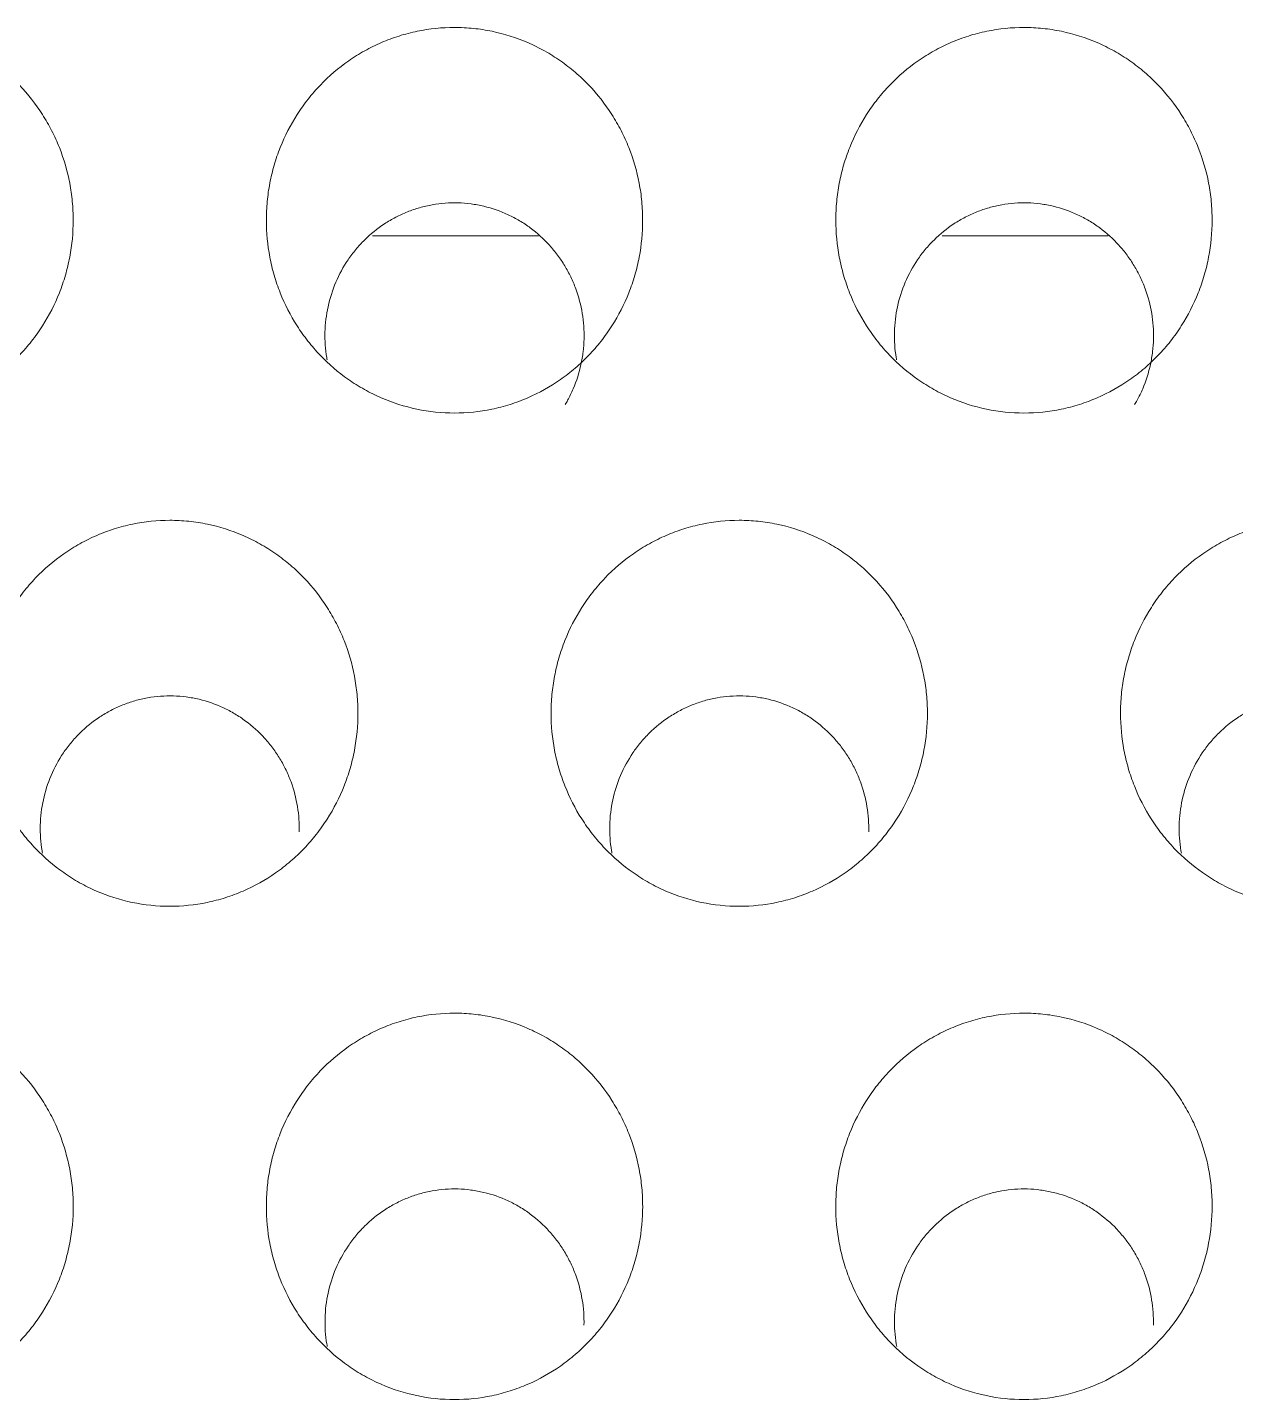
# Model space of a CAD drawing. Header units: inches. Extents: x 3778 to 56227, y -16914 to 35091.
# Drawn here: x 42406.94 to 42413.28, y -12653.51 to -12646.31 of the extents above; entities that cross this region are included whole.
import ezdxf

# ---------------------------------------------------------------- set-up
doc = ezdxf.new("R2010")
doc.units = ezdxf.units.IN
doc.header["$LTSCALE"] = 100
doc.header["$MEASUREMENT"] = 0
doc.layers.add('2-con', color=2, linetype='Continuous')
doc.layers.add('mark-B', color=2, linetype='Continuous', lineweight=20)

# ---------------------------------------------------------------- blocks, each defined once
blk = doc.blocks.new('무풍1WAY 대형')
at = {"layer": 'mark-B'}
for p, q in [((271.4382, -431.5502), (272.309, -431.5502)), ((274.4259, -431.5502), (275.2967, -431.5502))]:
    blk.add_line(p, q, dxfattribs=at)
for points, knots in [([(271.8793, -425.4454), (271.8128, -425.4454), (271.7474, -425.4522), (271.6511, -425.4723), (271.6193, -425.4806), (271.572, -425.4956), (271.5563, -425.5011), (271.5253, -425.5127), (271.51, -425.5189), (271.4346, -425.5516), (271.3776, -425.5835), (271.2967, -425.6401), (271.2705, -425.6605), (271.2206, -425.7033), (271.1732, -425.7483), (271.1306, -425.7976), (271.1003, -425.8362), (271.0905, -425.8493), (271.0716, -425.8761), (271.0624, -425.8898), (271.0181, -425.9591), (270.9886, -426.0171), (270.9527, -426.1077), (270.9422, -426.1386), (270.9285, -426.1857), (270.9243, -426.2016), (270.9167, -426.2335), (270.9133, -426.2495), (270.8981, -426.3295), (270.8921, -426.394), (270.892, -426.4753), (270.8924, -426.4916), (270.894, -426.5242), (270.8951, -426.5406), (270.8997, -426.5896), (270.9043, -426.6218), (270.9225, -426.7175), (270.9405, -426.7797), (270.9766, -426.8709), (270.9902, -426.901), (271.02, -426.9592), (271.0361, -426.9874), (271.0886, -427.0696), (271.1287, -427.1209), (271.1856, -427.1805), (271.1973, -427.1922), (271.2212, -427.2148), (271.2577, -427.2477), (271.3221, -427.2977), (271.3774, -427.3325), (271.4204, -427.3566), (271.435, -427.3643), (271.4646, -427.3791), (271.4797, -427.386), (271.5554, -427.4189), (271.6178, -427.4387), (271.7141, -427.4589), (271.7467, -427.464), (271.8129, -427.4709), (271.8459, -427.4726), (271.9444, -427.4726), (272.0097, -427.466), (272.0907, -427.4492), (272.1069, -427.4454), (272.139, -427.4371), (272.1865, -427.4233), (272.2633, -427.3946), (272.322, -427.3656), (272.3795, -427.3335), (272.4077, -427.3158), (272.4887, -427.2593), (272.5382, -427.2168), (272.5947, -427.1577), (272.6058, -427.1456), (272.6273, -427.1208), (272.6378, -427.108), (272.6683, -427.0692), (272.6872, -427.0425), (272.7398, -426.9602), (272.7695, -426.9022), (272.7997, -426.826), (272.8054, -426.8106), (272.816, -426.7796), (272.8307, -426.7329), (272.8496, -426.6539), (272.8588, -426.5897), (272.8634, -426.5411), (272.8645, -426.5248), (272.8661, -426.4921), (272.8665, -426.4757), (272.8665, -426.3938), (272.8604, -426.3293), (272.8423, -426.2337), (272.8347, -426.2021), (272.8211, -426.1549), (272.8161, -426.1392), (272.8055, -426.1082), (272.7999, -426.0928), (272.7699, -426.017), (272.7404, -425.9592), (272.6879, -425.8767), (272.669, -425.85), (272.6283, -425.798), (272.6068, -425.7732), (272.5392, -425.7024), (272.4899, -425.6598), (272.4227, -425.6127), (272.4089, -425.6035), (272.3809, -425.5859), (272.3667, -425.5774), (272.3236, -425.5533), (272.2942, -425.5387), (272.2042, -425.4996), (272.1417, -425.4795), (272.0116, -425.4522), (271.9458, -425.4454), (271.8793, -425.4454)], [0, 0, 0, 0, 0.03125, 0.03125, 0.046875, 0.046875, 0.054688, 0.054688, 0.0625, 0.0625, 0.09375, 0.09375, 0.109375, 0.109375, 0.125, 0.140625, 0.140625, 0.148438, 0.148438, 0.15625, 0.15625, 0.1875, 0.1875, 0.203125, 0.203125, 0.210938, 0.210938, 0.21875, 0.21875, 0.25, 0.25, 0.257813, 0.257813, 0.265625, 0.265625, 0.28125, 0.28125, 0.3125, 0.3125, 0.328125, 0.328125, 0.34375, 0.34375, 0.375, 0.375, 0.382813, 0.382813, 0.390625, 0.40625, 0.421875, 0.421875, 0.429688, 0.429688, 0.4375, 0.4375, 0.46875, 0.46875, 0.484375, 0.484375, 0.5, 0.5, 0.53125, 0.53125, 0.539063, 0.539063, 0.546875, 0.5625, 0.578125, 0.578125, 0.59375, 0.59375, 0.625, 0.625, 0.632813, 0.632813, 0.640625, 0.640625, 0.65625, 0.65625, 0.6875, 0.6875, 0.695313, 0.695313, 0.703125, 0.71875, 0.734375, 0.734375, 0.742188, 0.742188, 0.75, 0.75, 0.78125, 0.78125, 0.796875, 0.796875, 0.804688, 0.804688, 0.8125, 0.8125, 0.84375, 0.84375, 0.859375, 0.859375, 0.875, 0.875, 0.90625, 0.90625, 0.914063, 0.914063, 0.921875, 0.921875, 0.9375, 0.9375, 0.96875, 0.96875, 1, 1, 1, 1]), ([(274.8668, -425.4454), (274.8003, -425.4454), (274.735, -425.4522), (274.6387, -425.4723), (274.6068, -425.4806), (274.5596, -425.4956), (274.5438, -425.5011), (274.5128, -425.5127), (274.4976, -425.5189), (274.4222, -425.5516), (274.3651, -425.5835), (274.2843, -425.6401), (274.258, -425.6605), (274.2082, -425.7033), (274.1608, -425.7483), (274.1181, -425.7976), (274.0879, -425.8362), (274.0781, -425.8493), (274.0591, -425.8761), (274.0499, -425.8898), (274.0057, -425.9591), (273.9762, -426.0171), (273.9403, -426.1077), (273.9297, -426.1386), (273.9161, -426.1857), (273.9119, -426.2016), (273.9042, -426.2335), (273.9008, -426.2495), (273.8857, -426.3295), (273.8796, -426.394), (273.8796, -426.4753), (273.88, -426.4916), (273.8815, -426.5242), (273.8827, -426.5406), (273.8873, -426.5896), (273.8919, -426.6218), (273.9101, -426.7175), (273.9281, -426.7797), (273.9641, -426.8709), (273.9777, -426.901), (274.0075, -426.9592), (274.0237, -426.9874), (274.0761, -427.0696), (274.1162, -427.1209), (274.1732, -427.1805), (274.1849, -427.1922), (274.2087, -427.2148), (274.2452, -427.2477), (274.3096, -427.2977), (274.365, -427.3325), (274.408, -427.3566), (274.4225, -427.3643), (274.4522, -427.3791), (274.4673, -427.386), (274.5429, -427.4189), (274.6053, -427.4387), (274.7017, -427.4589), (274.7343, -427.464), (274.8004, -427.4709), (274.8334, -427.4726), (274.932, -427.4726), (274.9972, -427.466), (275.0782, -427.4492), (275.0945, -427.4454), (275.1265, -427.4371), (275.174, -427.4233), (275.2508, -427.3946), (275.3096, -427.3656), (275.3671, -427.3335), (275.3953, -427.3158), (275.4762, -427.2593), (275.5257, -427.2168), (275.5823, -427.1577), (275.5933, -427.1456), (275.6149, -427.1208), (275.6254, -427.108), (275.6559, -427.0692), (275.6748, -427.0425), (275.7274, -426.9602), (275.757, -426.9022), (275.7872, -426.826), (275.7929, -426.8106), (275.8036, -426.7796), (275.8183, -426.7329), (275.8372, -426.6539), (275.8463, -426.5897), (275.8509, -426.5411), (275.8521, -426.5248), (275.8536, -426.4921), (275.854, -426.4757), (275.854, -426.3938), (275.8479, -426.3293), (275.8298, -426.2337), (275.8223, -426.2021), (275.8086, -426.1549), (275.8037, -426.1392), (275.7931, -426.1082), (275.7874, -426.0928), (275.7574, -426.017), (275.7279, -425.9592), (275.6754, -425.8767), (275.6565, -425.85), (275.6159, -425.798), (275.5944, -425.7732), (275.5268, -425.7024), (275.4774, -425.6598), (275.4102, -425.6127), (275.3965, -425.6035), (275.3684, -425.5859), (275.3542, -425.5774), (275.3111, -425.5533), (275.2818, -425.5387), (275.1918, -425.4996), (275.1293, -425.4795), (274.9991, -425.4522), (274.9333, -425.4454), (274.8668, -425.4454)], [0, 0, 0, 0, 0.03125, 0.03125, 0.046875, 0.046875, 0.054687, 0.054687, 0.0625, 0.0625, 0.09375, 0.09375, 0.109375, 0.109375, 0.125, 0.140625, 0.140625, 0.148437, 0.148437, 0.15625, 0.15625, 0.1875, 0.1875, 0.203125, 0.203125, 0.210937, 0.210937, 0.21875, 0.21875, 0.25, 0.25, 0.257812, 0.257812, 0.265625, 0.265625, 0.28125, 0.28125, 0.3125, 0.3125, 0.328125, 0.328125, 0.34375, 0.34375, 0.375, 0.375, 0.382812, 0.382812, 0.390625, 0.40625, 0.421875, 0.421875, 0.429687, 0.429687, 0.4375, 0.4375, 0.46875, 0.46875, 0.484375, 0.484375, 0.5, 0.5, 0.53125, 0.53125, 0.539062, 0.539062, 0.546875, 0.5625, 0.578125, 0.578125, 0.59375, 0.59375, 0.625, 0.625, 0.632812, 0.632812, 0.640625, 0.640625, 0.65625, 0.65625, 0.6875, 0.6875, 0.695312, 0.695312, 0.703125, 0.71875, 0.734375, 0.734375, 0.742187, 0.742187, 0.75, 0.75, 0.78125, 0.78125, 0.796875, 0.796875, 0.804687, 0.804687, 0.8125, 0.8125, 0.84375, 0.84375, 0.859375, 0.859375, 0.875, 0.875, 0.90625, 0.90625, 0.914062, 0.914062, 0.921875, 0.921875, 0.9375, 0.9375, 0.96875, 0.96875, 1, 1, 1, 1]), ([(277.8544, -425.4454), (277.7878, -425.4454), (277.7225, -425.4522), (277.6262, -425.4723), (277.5944, -425.4806), (277.5471, -425.4956), (277.5314, -425.5011), (277.5004, -425.5127), (277.4851, -425.5189), (277.4097, -425.5516), (277.3527, -425.5835), (277.2718, -425.6401), (277.2456, -425.6605), (277.1957, -425.7033), (277.1483, -425.7483), (277.1057, -425.7976), (277.0754, -425.8362), (277.0656, -425.8493), (277.0467, -425.8761), (277.0374, -425.8898), (276.9932, -425.9591), (276.9637, -426.0171), (276.9278, -426.1077), (276.9173, -426.1386), (276.9036, -426.1857), (276.8994, -426.2016), (276.8918, -426.2335), (276.8884, -426.2495), (276.8732, -426.3295), (276.8672, -426.394), (276.8671, -426.4753), (276.8675, -426.4916), (276.869, -426.5242), (276.8702, -426.5406), (276.8748, -426.5896), (276.8794, -426.6218), (276.8976, -426.7175), (276.9156, -426.7797), (276.9517, -426.8709), (276.9653, -426.901), (276.9951, -426.9592), (277.0112, -426.9874), (277.0637, -427.0696), (277.1038, -427.1209), (277.1607, -427.1805), (277.1724, -427.1922), (277.1963, -427.2148), (277.2328, -427.2477), (277.2972, -427.2977), (277.3525, -427.3325), (277.3955, -427.3566), (277.4101, -427.3643), (277.4397, -427.3791), (277.4548, -427.386), (277.5305, -427.4189), (277.5929, -427.4387), (277.6892, -427.4589), (277.7218, -427.464), (277.788, -427.4709), (277.821, -427.4726), (277.9195, -427.4726), (277.9848, -427.466), (278.0658, -427.4492), (278.082, -427.4454), (278.114, -427.4371), (278.1616, -427.4233), (278.2383, -427.3946), (278.2971, -427.3656), (278.3546, -427.3335), (278.3828, -427.3158), (278.4637, -427.2593), (278.5133, -427.2168), (278.5698, -427.1577), (278.5809, -427.1456), (278.6024, -427.1208), (278.6129, -427.108), (278.6434, -427.0692), (278.6623, -427.0425), (278.7149, -426.9602), (278.7446, -426.9022), (278.7748, -426.826), (278.7805, -426.8106), (278.7911, -426.7796), (278.8058, -426.7329), (278.8247, -426.6539), (278.8339, -426.5897), (278.8385, -426.5411), (278.8396, -426.5248), (278.8412, -426.4921), (278.8416, -426.4757), (278.8416, -426.3938), (278.8355, -426.3293), (278.8174, -426.2337), (278.8098, -426.2021), (278.7962, -426.1549), (278.7912, -426.1392), (278.7806, -426.1082), (278.775, -426.0928), (278.745, -426.017), (278.7155, -425.9592), (278.663, -425.8767), (278.6441, -425.85), (278.6034, -425.798), (278.5819, -425.7732), (278.5143, -425.7024), (278.465, -425.6598), (278.3978, -425.6127), (278.384, -425.6035), (278.356, -425.5859), (278.3418, -425.5774), (278.2987, -425.5533), (278.2693, -425.5387), (278.1793, -425.4996), (278.1168, -425.4795), (277.9867, -425.4522), (277.9209, -425.4454), (277.8544, -425.4454)], [0, 0, 0, 0, 0.03125, 0.03125, 0.046875, 0.046875, 0.054688, 0.054688, 0.0625, 0.0625, 0.09375, 0.09375, 0.109375, 0.109375, 0.125, 0.140625, 0.140625, 0.148438, 0.148438, 0.15625, 0.15625, 0.1875, 0.1875, 0.203125, 0.203125, 0.210938, 0.210938, 0.21875, 0.21875, 0.25, 0.25, 0.257813, 0.257813, 0.265625, 0.265625, 0.28125, 0.28125, 0.3125, 0.3125, 0.328125, 0.328125, 0.34375, 0.34375, 0.375, 0.375, 0.382813, 0.382813, 0.390625, 0.40625, 0.421875, 0.421875, 0.429688, 0.429688, 0.4375, 0.4375, 0.46875, 0.46875, 0.484375, 0.484375, 0.5, 0.5, 0.53125, 0.53125, 0.539063, 0.539063, 0.546875, 0.5625, 0.578125, 0.578125, 0.59375, 0.59375, 0.625, 0.625, 0.632813, 0.632813, 0.640625, 0.640625, 0.65625, 0.65625, 0.6875, 0.6875, 0.695313, 0.695313, 0.703125, 0.71875, 0.734375, 0.734375, 0.742188, 0.742188, 0.75, 0.75, 0.78125, 0.78125, 0.796875, 0.796875, 0.804688, 0.804688, 0.8125, 0.8125, 0.84375, 0.84375, 0.859375, 0.859375, 0.875, 0.875, 0.90625, 0.90625, 0.914063, 0.914063, 0.921875, 0.921875, 0.9375, 0.9375, 0.96875, 0.96875, 1, 1, 1, 1]), ([(271.2001, -425.8357), (271.199, -425.8809), (271.2054, -425.9699), (271.2278, -426.056), (271.2472, -426.1089), (271.2514, -426.1195), (271.2601, -426.1403), (271.274, -426.171), (271.3005, -426.2203), (271.3254, -426.2574), (271.3455, -426.2845), (271.3524, -426.2934), (271.3667, -426.3108), (271.3741, -426.3194), (271.4122, -426.3615), (271.4455, -426.3917), (271.4996, -426.4318), (271.5184, -426.4443), (271.5573, -426.4675), (271.5775, -426.4783), (271.6391, -426.507), (271.6816, -426.5218), (271.7367, -426.5349), (271.7478, -426.5373), (271.7701, -426.5414), (271.7815, -426.5432), (271.8154, -426.5477), (271.838, -426.5495), (271.9057, -426.5514), (271.9508, -426.5481), (272.007, -426.538), (272.0183, -426.5357), (272.0404, -426.5306), (272.0733, -426.522), (272.1267, -426.5037), (272.1677, -426.4848), (272.1979, -426.469), (272.2079, -426.4635), (272.2275, -426.4519), (272.2371, -426.4459), (272.2843, -426.4148), (272.3192, -426.3864), (272.3592, -426.3467), (272.3671, -426.3385), (272.3824, -426.3218), (272.3898, -426.3132), (272.4115, -426.2871), (272.4249, -426.2691), (272.4626, -426.2133), (272.484, -426.174), (272.5195, -426.0906), (272.533, -426.0479), (272.5472, -425.9824), (272.5509, -425.9604), (272.5562, -425.9158), (272.5579, -425.8931), (272.5596, -425.8257), (272.5565, -425.7812), (272.5486, -425.7328), (272.5478, -425.7285), (272.547, -425.7242)], [0, 0, 0, 0, 0.058486, 0.116973, 0.116973, 0.131594, 0.131594, 0.146216, 0.175459, 0.204702, 0.204702, 0.219324, 0.219324, 0.233946, 0.233946, 0.292432, 0.292432, 0.321675, 0.321675, 0.350918, 0.350918, 0.409405, 0.409405, 0.424026, 0.424026, 0.438648, 0.438648, 0.467891, 0.467891, 0.526378, 0.526378, 0.540999, 0.540999, 0.555621, 0.584864, 0.614107, 0.614107, 0.628729, 0.628729, 0.643351, 0.643351, 0.701837, 0.701837, 0.716459, 0.716459, 0.73108, 0.73108, 0.760323, 0.760323, 0.81881, 0.81881, 0.877296, 0.877296, 0.906539, 0.906539, 0.935783, 0.935783, 0.994269, 0.994269, 1, 1, 1, 1]), ([(274.1876, -425.8357), (274.1865, -425.8809), (274.1929, -425.9699), (274.2154, -426.056), (274.2348, -426.1089), (274.2389, -426.1195), (274.2477, -426.1403), (274.2615, -426.171), (274.2881, -426.2203), (274.3129, -426.2574), (274.333, -426.2845), (274.3399, -426.2934), (274.3542, -426.3108), (274.3617, -426.3194), (274.3998, -426.3615), (274.4331, -426.3917), (274.4872, -426.4318), (274.5059, -426.4443), (274.5448, -426.4675), (274.5651, -426.4783), (274.6267, -426.507), (274.6692, -426.5218), (274.7242, -426.5349), (274.7353, -426.5373), (274.7577, -426.5414), (274.769, -426.5432), (274.803, -426.5477), (274.8256, -426.5495), (274.8933, -426.5514), (274.9384, -426.5481), (274.9946, -426.538), (275.0058, -426.5357), (275.0279, -426.5306), (275.0609, -426.522), (275.1142, -426.5037), (275.1553, -426.4848), (275.1854, -426.469), (275.1954, -426.4635), (275.215, -426.4519), (275.2247, -426.4459), (275.2718, -426.4148), (275.3067, -426.3864), (275.3468, -426.3467), (275.3546, -426.3385), (275.3699, -426.3218), (275.3774, -426.3132), (275.399, -426.2871), (275.4125, -426.2691), (275.4501, -426.2133), (275.4716, -426.174), (275.5071, -426.0906), (275.5206, -426.0479), (275.5347, -425.9824), (275.5384, -425.9604), (275.5438, -425.9158), (275.5454, -425.8931), (275.5471, -425.8257), (275.544, -425.7812), (275.5361, -425.7328), (275.5354, -425.7285), (275.5346, -425.7242)], [0, 0, 0, 0, 0.058486, 0.116973, 0.116973, 0.131594, 0.131594, 0.146216, 0.175459, 0.204702, 0.204702, 0.219324, 0.219324, 0.233946, 0.233946, 0.292432, 0.292432, 0.321675, 0.321675, 0.350918, 0.350918, 0.409405, 0.409405, 0.424026, 0.424026, 0.438648, 0.438648, 0.467891, 0.467891, 0.526378, 0.526378, 0.540999, 0.540999, 0.555621, 0.584864, 0.614107, 0.614107, 0.628729, 0.628729, 0.643351, 0.643351, 0.701837, 0.701837, 0.716459, 0.716459, 0.73108, 0.73108, 0.760323, 0.760323, 0.81881, 0.81881, 0.877296, 0.877296, 0.906539, 0.906539, 0.935783, 0.935783, 0.994269, 0.994269, 1, 1, 1, 1]), ([(270.3855, -428.0332), (270.319, -428.0332), (270.2537, -428.04), (270.1574, -428.06), (270.1256, -428.0683), (270.0783, -428.0833), (270.0626, -428.0888), (270.0316, -428.1003), (270.0164, -428.1065), (269.941, -428.1392), (269.8839, -428.1711), (269.8031, -428.2275), (269.7769, -428.2479), (269.727, -428.2907), (269.6796, -428.3357), (269.6369, -428.3849), (269.6067, -428.4234), (269.5969, -428.4365), (269.5779, -428.4633), (269.5687, -428.477), (269.5245, -428.5462), (269.4949, -428.6042), (269.459, -428.6947), (269.4485, -428.7255), (269.4348, -428.7726), (269.4306, -428.7885), (269.423, -428.8204), (269.4196, -428.8363), (269.4044, -428.9163), (269.3983, -428.9808), (269.3983, -429.062), (269.3987, -429.0783), (269.4002, -429.1109), (269.4014, -429.1273), (269.406, -429.1762), (269.4106, -429.2084), (269.4288, -429.304), (269.4468, -429.3662), (269.4829, -429.4573), (269.4965, -429.4873), (269.5263, -429.5455), (269.5425, -429.5737), (269.5949, -429.6558), (269.635, -429.707), (269.692, -429.7666), (269.7037, -429.7782), (269.7275, -429.8008), (269.764, -429.8337), (269.8284, -429.8837), (269.8838, -429.9184), (269.9268, -429.9425), (269.9414, -429.9502), (269.971, -429.9648), (269.9861, -429.9718), (270.0617, -430.0046), (270.1241, -430.0244), (270.2204, -430.0445), (270.253, -430.0496), (270.3192, -430.0565), (270.3521, -430.0582), (270.4506, -430.0583), (270.5159, -430.0516), (270.5968, -430.0349), (270.6131, -430.0311), (270.6451, -430.0227), (270.6926, -430.009), (270.7694, -429.9804), (270.8281, -429.9514), (270.8856, -429.9194), (270.9138, -429.9017), (270.9947, -429.8453), (271.0443, -429.8028), (271.1008, -429.7438), (271.1119, -429.7317), (271.1334, -429.7069), (271.1439, -429.6942), (271.1744, -429.6554), (271.1933, -429.6287), (271.246, -429.5465), (271.2756, -429.4886), (271.3058, -429.4125), (271.3116, -429.397), (271.3222, -429.366), (271.3369, -429.3194), (271.3558, -429.2405), (271.365, -429.1763), (271.3696, -429.1277), (271.3707, -429.1115), (271.3723, -429.0788), (271.3727, -429.0624), (271.3727, -428.9806), (271.3666, -428.9161), (271.3484, -428.8206), (271.3409, -428.789), (271.3273, -428.7419), (271.3223, -428.7262), (271.3117, -428.6952), (271.306, -428.6798), (271.276, -428.604), (271.2465, -428.5463), (271.194, -428.4639), (271.1751, -428.4372), (271.1344, -428.3853), (271.1129, -428.3605), (271.0453, -428.2898), (270.996, -428.2473), (270.9287, -428.2002), (270.915, -428.1911), (270.887, -428.1735), (270.8728, -428.165), (270.8297, -428.1409), (270.8003, -428.1264), (270.7104, -428.0873), (270.6479, -428.0673), (270.5178, -428.04), (270.452, -428.0332), (270.3855, -428.0332)], [0, 0, 0, 0, 0.03125, 0.03125, 0.046875, 0.046875, 0.054688, 0.054688, 0.0625, 0.0625, 0.09375, 0.09375, 0.109375, 0.109375, 0.125, 0.140625, 0.140625, 0.148438, 0.148438, 0.15625, 0.15625, 0.1875, 0.1875, 0.203125, 0.203125, 0.210938, 0.210938, 0.21875, 0.21875, 0.25, 0.25, 0.257813, 0.257813, 0.265625, 0.265625, 0.28125, 0.28125, 0.3125, 0.3125, 0.328125, 0.328125, 0.34375, 0.34375, 0.375, 0.375, 0.382813, 0.382813, 0.390625, 0.40625, 0.421875, 0.421875, 0.429688, 0.429688, 0.4375, 0.4375, 0.46875, 0.46875, 0.484375, 0.484375, 0.5, 0.5, 0.53125, 0.53125, 0.539063, 0.539063, 0.546875, 0.5625, 0.578125, 0.578125, 0.59375, 0.59375, 0.625, 0.625, 0.632813, 0.632813, 0.640625, 0.640625, 0.65625, 0.65625, 0.6875, 0.6875, 0.695313, 0.695313, 0.703125, 0.71875, 0.734375, 0.734375, 0.742188, 0.742188, 0.75, 0.75, 0.78125, 0.78125, 0.796875, 0.796875, 0.804688, 0.804688, 0.8125, 0.8125, 0.84375, 0.84375, 0.859375, 0.859375, 0.875, 0.875, 0.90625, 0.90625, 0.914063, 0.914063, 0.921875, 0.921875, 0.9375, 0.9375, 0.96875, 0.96875, 1, 1, 1, 1]), ([(273.373, -428.0332), (273.3066, -428.0332), (273.2412, -428.04), (273.145, -428.06), (273.1132, -428.0683), (273.0659, -428.0833), (273.0502, -428.0888), (273.0192, -428.1003), (273.0039, -428.1065), (272.9285, -428.1392), (272.8715, -428.1711), (272.7907, -428.2275), (272.7644, -428.2479), (272.7146, -428.2907), (272.6672, -428.3357), (272.6245, -428.3849), (272.5942, -428.4234), (272.5844, -428.4365), (272.5655, -428.4633), (272.5562, -428.477), (272.512, -428.5462), (272.4825, -428.6042), (272.4466, -428.6947), (272.436, -428.7255), (272.4224, -428.7726), (272.4181, -428.7885), (272.4105, -428.8204), (272.4071, -428.8363), (272.3919, -428.9163), (272.3859, -428.9808), (272.3859, -429.062), (272.3862, -429.0783), (272.3878, -429.1109), (272.3889, -429.1273), (272.3935, -429.1762), (272.3981, -429.2084), (272.4164, -429.304), (272.4344, -429.3662), (272.4704, -429.4573), (272.4841, -429.4873), (272.5138, -429.5455), (272.53, -429.5737), (272.5825, -429.6558), (272.6226, -429.707), (272.6795, -429.7666), (272.6912, -429.7782), (272.7151, -429.8008), (272.7516, -429.8337), (272.816, -429.8837), (272.8713, -429.9184), (272.9143, -429.9425), (272.9289, -429.9502), (272.9586, -429.9648), (272.9736, -429.9718), (273.0493, -430.0046), (273.1116, -430.0244), (273.208, -430.0445), (273.2406, -430.0496), (273.3067, -430.0565), (273.3397, -430.0582), (273.4382, -430.0583), (273.5034, -430.0516), (273.5844, -430.0349), (273.6006, -430.0311), (273.6326, -430.0227), (273.6802, -430.009), (273.7569, -429.9804), (273.8157, -429.9514), (273.8732, -429.9194), (273.9014, -429.9017), (273.9823, -429.8453), (274.0318, -429.8028), (274.0884, -429.7438), (274.0994, -429.7317), (274.121, -429.7069), (274.1315, -429.6942), (274.162, -429.6554), (274.1809, -429.6287), (274.2335, -429.5465), (274.2632, -429.4886), (274.2934, -429.4125), (274.2991, -429.397), (274.3097, -429.366), (274.3245, -429.3194), (274.3434, -429.2405), (274.3525, -429.1763), (274.3571, -429.1277), (274.3583, -429.1115), (274.3598, -429.0788), (274.3602, -429.0624), (274.3602, -428.9806), (274.3541, -428.9161), (274.336, -428.8206), (274.3284, -428.789), (274.3148, -428.7419), (274.3099, -428.7262), (274.2992, -428.6952), (274.2936, -428.6798), (274.2636, -428.604), (274.2341, -428.5463), (274.1815, -428.4639), (274.1627, -428.4372), (274.122, -428.3853), (274.1005, -428.3605), (274.0329, -428.2898), (273.9835, -428.2473), (273.9163, -428.2002), (273.9026, -428.1911), (273.8745, -428.1735), (273.8603, -428.165), (273.8172, -428.1409), (273.7879, -428.1264), (273.6979, -428.0873), (273.6354, -428.0673), (273.5053, -428.04), (273.4395, -428.0332), (273.373, -428.0332)], [0, 0, 0, 0, 0.03125, 0.03125, 0.046875, 0.046875, 0.054688, 0.054688, 0.0625, 0.0625, 0.09375, 0.09375, 0.109375, 0.109375, 0.125, 0.140625, 0.140625, 0.148437, 0.148437, 0.15625, 0.15625, 0.1875, 0.1875, 0.203125, 0.203125, 0.210937, 0.210937, 0.21875, 0.21875, 0.25, 0.25, 0.257812, 0.257812, 0.265625, 0.265625, 0.28125, 0.28125, 0.3125, 0.3125, 0.328125, 0.328125, 0.34375, 0.34375, 0.375, 0.375, 0.382812, 0.382812, 0.390625, 0.40625, 0.421875, 0.421875, 0.429687, 0.429687, 0.4375, 0.4375, 0.46875, 0.46875, 0.484375, 0.484375, 0.5, 0.5, 0.53125, 0.53125, 0.539062, 0.539062, 0.546875, 0.5625, 0.578125, 0.578125, 0.59375, 0.59375, 0.625, 0.625, 0.632812, 0.632812, 0.640625, 0.640625, 0.65625, 0.65625, 0.6875, 0.6875, 0.695312, 0.695312, 0.703125, 0.71875, 0.734375, 0.734375, 0.742187, 0.742187, 0.75, 0.75, 0.78125, 0.78125, 0.796875, 0.796875, 0.804687, 0.804687, 0.8125, 0.8125, 0.84375, 0.84375, 0.859375, 0.859375, 0.875, 0.875, 0.90625, 0.90625, 0.914062, 0.914062, 0.921875, 0.921875, 0.9375, 0.9375, 0.96875, 0.96875, 1, 1, 1, 1]), ([(276.3606, -428.0332), (276.2941, -428.0332), (276.2288, -428.04), (276.1325, -428.06), (276.1007, -428.0683), (276.0534, -428.0833), (276.0377, -428.0888), (276.0067, -428.1003), (275.9915, -428.1065), (275.9161, -428.1392), (275.859, -428.1711), (275.7782, -428.2275), (275.752, -428.2479), (275.7021, -428.2907), (275.6547, -428.3357), (275.612, -428.3849), (275.5818, -428.4234), (275.572, -428.4365), (275.553, -428.4633), (275.5438, -428.477), (275.4995, -428.5462), (275.47, -428.6042), (275.4341, -428.6947), (275.4236, -428.7255), (275.4099, -428.7726), (275.4057, -428.7885), (275.3981, -428.8204), (275.3946, -428.8363), (275.3795, -428.9163), (275.3734, -428.9808), (275.3734, -429.062), (275.3738, -429.0783), (275.3753, -429.1109), (275.3765, -429.1273), (275.3811, -429.1762), (275.3857, -429.2084), (275.4039, -429.304), (275.4219, -429.3662), (275.458, -429.4573), (275.4716, -429.4873), (275.5014, -429.5455), (275.5176, -429.5737), (275.57, -429.6558), (275.6101, -429.707), (275.6671, -429.7666), (275.6788, -429.7782), (275.7026, -429.8008), (275.7391, -429.8337), (275.8035, -429.8837), (275.8589, -429.9184), (275.9019, -429.9425), (275.9165, -429.9502), (275.9461, -429.9648), (275.9612, -429.9718), (276.0368, -430.0046), (276.0992, -430.0244), (276.1955, -430.0445), (276.2281, -430.0496), (276.2943, -430.0565), (276.3272, -430.0582), (276.4257, -430.0583), (276.491, -430.0516), (276.5719, -430.0349), (276.5882, -430.0311), (276.6202, -430.0227), (276.6677, -430.009), (276.7445, -429.9804), (276.8032, -429.9514), (276.8607, -429.9194), (276.8889, -429.9017), (276.9698, -429.8453), (277.0194, -429.8028), (277.0759, -429.7438), (277.087, -429.7317), (277.1085, -429.7069), (277.119, -429.6942), (277.1495, -429.6554), (277.1684, -429.6287), (277.2211, -429.5465), (277.2507, -429.4886), (277.2809, -429.4125), (277.2867, -429.397), (277.2973, -429.366), (277.312, -429.3194), (277.3309, -429.2405), (277.3401, -429.1763), (277.3447, -429.1277), (277.3458, -429.1115), (277.3474, -429.0788), (277.3478, -429.0624), (277.3478, -428.9806), (277.3417, -428.9161), (277.3235, -428.8206), (277.316, -428.789), (277.3024, -428.7419), (277.2974, -428.7262), (277.2868, -428.6952), (277.2811, -428.6798), (277.2511, -428.604), (277.2216, -428.5463), (277.1691, -428.4639), (277.1502, -428.4372), (277.1095, -428.3853), (277.088, -428.3605), (277.0204, -428.2898), (276.9711, -428.2473), (276.9038, -428.2002), (276.8901, -428.1911), (276.8621, -428.1735), (276.8479, -428.165), (276.8048, -428.1409), (276.7754, -428.1264), (276.6854, -428.0873), (276.6229, -428.0673), (276.4929, -428.04), (276.4271, -428.0332), (276.3606, -428.0332)], [0, 0, 0, 0, 0.03125, 0.03125, 0.046875, 0.046875, 0.054687, 0.054687, 0.0625, 0.0625, 0.09375, 0.09375, 0.109375, 0.109375, 0.125, 0.140625, 0.140625, 0.148437, 0.148437, 0.15625, 0.15625, 0.1875, 0.1875, 0.203125, 0.203125, 0.210937, 0.210937, 0.21875, 0.21875, 0.25, 0.25, 0.257812, 0.257812, 0.265625, 0.265625, 0.28125, 0.28125, 0.3125, 0.3125, 0.328125, 0.328125, 0.34375, 0.34375, 0.375, 0.375, 0.382812, 0.382812, 0.390625, 0.40625, 0.421875, 0.421875, 0.429687, 0.429687, 0.4375, 0.4375, 0.46875, 0.46875, 0.484375, 0.484375, 0.5, 0.5, 0.53125, 0.53125, 0.539063, 0.539063, 0.546875, 0.5625, 0.578125, 0.578125, 0.59375, 0.59375, 0.625, 0.625, 0.632813, 0.632813, 0.640625, 0.640625, 0.65625, 0.65625, 0.6875, 0.6875, 0.695313, 0.695313, 0.703125, 0.71875, 0.734375, 0.734375, 0.742188, 0.742188, 0.75, 0.75, 0.78125, 0.78125, 0.796875, 0.796875, 0.804688, 0.804688, 0.8125, 0.8125, 0.84375, 0.84375, 0.859375, 0.859375, 0.875, 0.875, 0.90625, 0.90625, 0.914063, 0.914063, 0.921875, 0.921875, 0.9375, 0.9375, 0.96875, 0.96875, 1, 1, 1, 1]), ([(269.7061, -428.423), (269.705, -428.4682), (269.7114, -428.557), (269.7339, -428.6431), (269.7533, -428.696), (269.7574, -428.7066), (269.7662, -428.7273), (269.7801, -428.7581), (269.8066, -428.8073), (269.8315, -428.8445), (269.8516, -428.8715), (269.8585, -428.8804), (269.8728, -428.8978), (269.8803, -428.9064), (269.9184, -428.9484), (269.9517, -428.9786), (270.0058, -429.0186), (270.0245, -429.0311), (270.0635, -429.0544), (270.0837, -429.0651), (270.1453, -429.0938), (270.1878, -429.1086), (270.2428, -429.1217), (270.2539, -429.1241), (270.2763, -429.1282), (270.2877, -429.13), (270.3216, -429.1344), (270.3442, -429.1362), (270.4119, -429.1381), (270.457, -429.1348), (270.5132, -429.1248), (270.5244, -429.1225), (270.5466, -429.1174), (270.5795, -429.1088), (270.6328, -429.0906), (270.6739, -429.0717), (270.7041, -429.0559), (270.7141, -429.0504), (270.7337, -429.0388), (270.7433, -429.0328), (270.7905, -429.0017), (270.8254, -428.9734), (270.8655, -428.9337), (270.8733, -428.9256), (270.8886, -428.9088), (270.8961, -428.9002), (270.9177, -428.8741), (270.9312, -428.8562), (270.9689, -428.8005), (270.9903, -428.7611), (271.0259, -428.6778), (271.0394, -428.6351), (271.0536, -428.5697), (271.0573, -428.5477), (271.0626, -428.5031), (271.0643, -428.4805), (271.066, -428.4131), (271.0629, -428.3686), (271.055, -428.3203), (271.0542, -428.3161), (271.0535, -428.3118)], [0, 0, 0, 0, 0.058493, 0.116986, 0.116986, 0.13161, 0.13161, 0.146233, 0.17548, 0.204726, 0.204726, 0.21935, 0.21935, 0.233973, 0.233973, 0.292466, 0.292466, 0.321713, 0.321713, 0.350959, 0.350959, 0.409453, 0.409453, 0.424076, 0.424076, 0.438699, 0.438699, 0.467946, 0.467946, 0.526439, 0.526439, 0.541062, 0.541062, 0.555686, 0.584932, 0.614179, 0.614179, 0.628802, 0.628802, 0.643426, 0.643426, 0.701919, 0.701919, 0.716542, 0.716542, 0.731165, 0.731165, 0.760412, 0.760412, 0.818905, 0.818905, 0.877399, 0.877399, 0.906645, 0.906645, 0.935892, 0.935892, 0.994385, 0.994385, 1, 1, 1, 1]), ([(272.6937, -428.423), (272.6926, -428.4682), (272.699, -428.557), (272.7214, -428.6431), (272.7408, -428.696), (272.745, -428.7066), (272.7537, -428.7273), (272.7676, -428.7581), (272.7942, -428.8073), (272.819, -428.8445), (272.8391, -428.8715), (272.846, -428.8804), (272.8604, -428.8978), (272.8678, -428.9064), (272.9059, -428.9484), (272.9392, -428.9786), (272.9933, -429.0186), (273.0121, -429.0311), (273.051, -429.0544), (273.0713, -429.0651), (273.1329, -429.0938), (273.1754, -429.1086), (273.2304, -429.1217), (273.2415, -429.1241), (273.2639, -429.1282), (273.2752, -429.13), (273.3091, -429.1344), (273.3317, -429.1362), (273.3995, -429.1381), (273.4445, -429.1348), (273.5008, -429.1248), (273.512, -429.1225), (273.5341, -429.1174), (273.567, -429.1088), (273.6204, -429.0906), (273.6614, -429.0717), (273.6916, -429.0559), (273.7016, -429.0504), (273.7212, -429.0388), (273.7308, -429.0328), (273.778, -429.0017), (273.8129, -428.9734), (273.853, -428.9337), (273.8608, -428.9256), (273.8762, -428.9088), (273.8836, -428.9002), (273.9053, -428.8741), (273.9187, -428.8562), (273.9564, -428.8005), (273.9779, -428.7611), (274.0134, -428.6778), (274.0269, -428.6351), (274.0411, -428.5697), (274.0448, -428.5477), (274.0502, -428.5031), (274.0518, -428.4805), (274.0535, -428.4131), (274.0504, -428.3686), (274.0425, -428.3203), (274.0418, -428.3161), (274.041, -428.3118)], [0, 0, 0, 0, 0.058493, 0.116986, 0.116986, 0.13161, 0.13161, 0.146233, 0.17548, 0.204726, 0.204726, 0.21935, 0.21935, 0.233973, 0.233973, 0.292466, 0.292466, 0.321713, 0.321713, 0.350959, 0.350959, 0.409453, 0.409453, 0.424076, 0.424076, 0.438699, 0.438699, 0.467946, 0.467946, 0.526439, 0.526439, 0.541062, 0.541062, 0.555686, 0.584932, 0.614179, 0.614179, 0.628802, 0.628802, 0.643426, 0.643426, 0.701919, 0.701919, 0.716542, 0.716542, 0.731165, 0.731165, 0.760412, 0.760412, 0.818905, 0.818905, 0.877399, 0.877399, 0.906645, 0.906645, 0.935892, 0.935892, 0.994385, 0.994385, 1, 1, 1, 1]), ([(275.6812, -428.423), (275.6801, -428.4682), (275.6865, -428.557), (275.709, -428.6431), (275.7284, -428.696), (275.7325, -428.7066), (275.7413, -428.7273), (275.7552, -428.7581), (275.7817, -428.8073), (275.8066, -428.8445), (275.8267, -428.8715), (275.8336, -428.8804), (275.8479, -428.8978), (275.8554, -428.9064), (275.8935, -428.9484), (275.9268, -428.9786), (275.9809, -429.0186), (275.9996, -429.0311), (276.0386, -429.0544), (276.0588, -429.0651), (276.1204, -429.0938), (276.1629, -429.1086), (276.2179, -429.1217), (276.229, -429.1241), (276.2514, -429.1282), (276.2628, -429.13), (276.2967, -429.1344), (276.3193, -429.1362), (276.387, -429.1381), (276.4321, -429.1348), (276.4883, -429.1248), (276.4995, -429.1225), (276.5217, -429.1174), (276.5546, -429.1088), (276.6079, -429.0906), (276.649, -429.0717), (276.6792, -429.0559), (276.6892, -429.0504), (276.7088, -429.0388), (276.7184, -429.0328), (276.7656, -429.0017), (276.8005, -428.9734), (276.8406, -428.9337), (276.8484, -428.9256), (276.8637, -428.9088), (276.8712, -428.9002), (276.8928, -428.8741), (276.9063, -428.8562), (276.944, -428.8005), (276.9654, -428.7611), (277.001, -428.6778), (277.0145, -428.6351), (277.0287, -428.5697), (277.0324, -428.5477), (277.0377, -428.5031), (277.0394, -428.4805), (277.0411, -428.4131), (277.038, -428.3686), (277.0301, -428.3203), (277.0293, -428.3161), (277.0286, -428.3118)], [0, 0, 0, 0, 0.058493, 0.116986, 0.116986, 0.13161, 0.13161, 0.146233, 0.17548, 0.204726, 0.204726, 0.21935, 0.21935, 0.233973, 0.233973, 0.292466, 0.292466, 0.321713, 0.321713, 0.350959, 0.350959, 0.409453, 0.409453, 0.424076, 0.424076, 0.438699, 0.438699, 0.467946, 0.467946, 0.526439, 0.526439, 0.541062, 0.541062, 0.555686, 0.584932, 0.614179, 0.614179, 0.628802, 0.628802, 0.643426, 0.643426, 0.701919, 0.701919, 0.716542, 0.716542, 0.731165, 0.731165, 0.760412, 0.760412, 0.818905, 0.818905, 0.877399, 0.877399, 0.906645, 0.906645, 0.935892, 0.935892, 0.994385, 0.994385, 1, 1, 1, 1]), ([(271.8793, -430.621), (271.8128, -430.621), (271.7475, -430.6278), (271.6513, -430.6478), (271.6195, -430.6561), (271.5722, -430.671), (271.5565, -430.6764), (271.5255, -430.688), (271.5103, -430.6942), (271.4349, -430.7268), (271.3779, -430.7587), (271.297, -430.815), (271.2708, -430.8354), (271.2209, -430.8781), (271.1735, -430.923), (271.1308, -430.9722), (271.1006, -431.0107), (271.0908, -431.0238), (271.0718, -431.0505), (271.0626, -431.0641), (271.0183, -431.1333), (270.9888, -431.1912), (270.9529, -431.2817), (270.9423, -431.3125), (270.9286, -431.3595), (270.9244, -431.3754), (270.9168, -431.4073), (270.9134, -431.4232), (270.8982, -431.5031), (270.8921, -431.5675), (270.8921, -431.6487), (270.8925, -431.6649), (270.894, -431.6975), (270.8952, -431.7139), (270.8998, -431.7628), (270.9044, -431.795), (270.9226, -431.8905), (270.9407, -431.9527), (270.9767, -432.0436), (270.9904, -432.0737), (271.0201, -432.1318), (271.0363, -432.16), (271.0888, -432.242), (271.1289, -432.2932), (271.1859, -432.3527), (271.1976, -432.3643), (271.2215, -432.3868), (271.258, -432.4197), (271.3224, -432.4696), (271.3777, -432.5043), (271.4207, -432.5283), (271.4353, -432.536), (271.4649, -432.5506), (271.48, -432.5576), (271.5556, -432.5903), (271.618, -432.6101), (271.7143, -432.6302), (271.7469, -432.6353), (271.813, -432.6421), (271.8459, -432.6438), (271.9444, -432.6439), (272.0096, -432.6373), (272.0906, -432.6206), (272.1068, -432.6168), (272.1388, -432.6084), (272.1863, -432.5947), (272.263, -432.5661), (272.3218, -432.5372), (272.3792, -432.5052), (272.4074, -432.4876), (272.4884, -432.4312), (272.5379, -432.3888), (272.5945, -432.3299), (272.6055, -432.3178), (272.627, -432.293), (272.6376, -432.2803), (272.6681, -432.2416), (272.687, -432.2149), (272.7396, -432.1328), (272.7693, -432.075), (272.7995, -431.9989), (272.8053, -431.9835), (272.8159, -431.9525), (272.8306, -431.9059), (272.8496, -431.8271), (272.8587, -431.7629), (272.8633, -431.7144), (272.8645, -431.6982), (272.866, -431.6655), (272.8664, -431.6491), (272.8664, -431.5674), (272.8603, -431.5029), (272.8422, -431.4075), (272.8346, -431.3759), (272.821, -431.3288), (272.816, -431.3132), (272.8054, -431.2822), (272.7998, -431.2668), (272.7697, -431.1911), (272.7402, -431.1334), (272.6877, -431.0511), (272.6688, -431.0245), (272.6281, -430.9726), (272.6066, -430.9479), (272.539, -430.8772), (272.4896, -430.8347), (272.4224, -430.7877), (272.4086, -430.7786), (272.3806, -430.761), (272.3664, -430.7526), (272.3233, -430.7285), (272.294, -430.714), (272.204, -430.675), (272.1415, -430.655), (272.0115, -430.6278), (271.9457, -430.621), (271.8793, -430.621)], [0, 0, 0, 0, 0.03125, 0.03125, 0.046875, 0.046875, 0.054687, 0.054687, 0.0625, 0.0625, 0.09375, 0.09375, 0.109375, 0.109375, 0.125, 0.140625, 0.140625, 0.148437, 0.148437, 0.15625, 0.15625, 0.1875, 0.1875, 0.203125, 0.203125, 0.210938, 0.210938, 0.21875, 0.21875, 0.25, 0.25, 0.257813, 0.257813, 0.265625, 0.265625, 0.28125, 0.28125, 0.3125, 0.3125, 0.328125, 0.328125, 0.34375, 0.34375, 0.375, 0.375, 0.382813, 0.382813, 0.390625, 0.40625, 0.421875, 0.421875, 0.429688, 0.429688, 0.4375, 0.4375, 0.46875, 0.46875, 0.484375, 0.484375, 0.5, 0.5, 0.53125, 0.53125, 0.539063, 0.539063, 0.546875, 0.5625, 0.578125, 0.578125, 0.59375, 0.59375, 0.625, 0.625, 0.632813, 0.632813, 0.640625, 0.640625, 0.65625, 0.65625, 0.6875, 0.6875, 0.695313, 0.695313, 0.703125, 0.71875, 0.734375, 0.734375, 0.742188, 0.742188, 0.75, 0.75, 0.78125, 0.78125, 0.796875, 0.796875, 0.804688, 0.804688, 0.8125, 0.8125, 0.84375, 0.84375, 0.859375, 0.859375, 0.875, 0.875, 0.90625, 0.90625, 0.914063, 0.914063, 0.921875, 0.921875, 0.9375, 0.9375, 0.96875, 0.96875, 1, 1, 1, 1]), ([(271.2987, -430.6651), (271.2943, -430.6725), (271.29, -430.68), (271.275, -430.7075), (271.2652, -430.7278), (271.2389, -430.7896), (271.2253, -430.8321), (271.211, -430.898), (271.2072, -430.9204), (271.2019, -430.9651), (271.2003, -430.9876), (271.1997, -431.0102)], [0, 0, 0, 0, 0.071147, 0.071147, 0.256917, 0.256917, 0.628459, 0.628459, 0.814229, 0.814229, 1, 1, 1, 1]), ([(274.8668, -430.621), (274.8004, -430.621), (274.7351, -430.6278), (274.6388, -430.6478), (274.607, -430.6561), (274.5598, -430.671), (274.5441, -430.6764), (274.5131, -430.688), (274.4978, -430.6942), (274.4225, -430.7268), (274.3654, -430.7587), (274.2846, -430.815), (274.2583, -430.8354), (274.2085, -430.8781), (274.1611, -430.923), (274.1184, -430.9722), (274.0881, -431.0107), (274.0783, -431.0238), (274.0594, -431.0505), (274.0501, -431.0641), (274.0059, -431.1333), (273.9763, -431.1912), (273.9404, -431.2817), (273.9299, -431.3125), (273.9162, -431.3595), (273.912, -431.3754), (273.9043, -431.4073), (273.9009, -431.4232), (273.8857, -431.5031), (273.8797, -431.5675), (273.8797, -431.6487), (273.88, -431.6649), (273.8816, -431.6975), (273.8827, -431.7139), (273.8873, -431.7628), (273.8919, -431.795), (273.9102, -431.8905), (273.9282, -431.9527), (273.9643, -432.0436), (273.9779, -432.0737), (274.0077, -432.1318), (274.0239, -432.16), (274.0764, -432.242), (274.1165, -432.2932), (274.1735, -432.3527), (274.1852, -432.3643), (274.209, -432.3868), (274.2455, -432.4197), (274.3099, -432.4696), (274.3653, -432.5043), (274.4082, -432.5283), (274.4228, -432.536), (274.4525, -432.5506), (274.4675, -432.5576), (274.5432, -432.5903), (274.6055, -432.6101), (274.7018, -432.6302), (274.7344, -432.6353), (274.8005, -432.6421), (274.8334, -432.6438), (274.9319, -432.6439), (274.9971, -432.6373), (275.0781, -432.6206), (275.0943, -432.6168), (275.1263, -432.6084), (275.1738, -432.5947), (275.2506, -432.5661), (275.3093, -432.5372), (275.3668, -432.5052), (275.395, -432.4876), (275.4759, -432.4312), (275.5254, -432.3888), (275.582, -432.3299), (275.5931, -432.3178), (275.6146, -432.293), (275.6251, -432.2803), (275.6556, -432.2416), (275.6745, -432.2149), (275.7272, -432.1328), (275.7569, -432.075), (275.7871, -431.9989), (275.7928, -431.9835), (275.8034, -431.9525), (275.8182, -431.9059), (275.8371, -431.8271), (275.8463, -431.7629), (275.8509, -431.7144), (275.852, -431.6982), (275.8536, -431.6655), (275.854, -431.6491), (275.854, -431.5674), (275.8479, -431.5029), (275.8297, -431.4075), (275.8222, -431.3759), (275.8085, -431.3288), (275.8036, -431.3132), (275.793, -431.2822), (275.7873, -431.2668), (275.7573, -431.1911), (275.7277, -431.1334), (275.6752, -431.0511), (275.6563, -431.0245), (275.6156, -430.9726), (275.5941, -430.9479), (275.5265, -430.8772), (275.4771, -430.8347), (275.4099, -430.7877), (275.3962, -430.7786), (275.3682, -430.761), (275.3539, -430.7526), (275.3109, -430.7285), (275.2815, -430.714), (275.1916, -430.675), (275.1291, -430.655), (274.999, -430.6278), (274.9333, -430.621), (274.8668, -430.621)], [0, 0, 0, 0, 0.03125, 0.03125, 0.046875, 0.046875, 0.054687, 0.054687, 0.0625, 0.0625, 0.09375, 0.09375, 0.109375, 0.109375, 0.125, 0.140625, 0.140625, 0.148437, 0.148437, 0.15625, 0.15625, 0.1875, 0.1875, 0.203125, 0.203125, 0.210937, 0.210937, 0.21875, 0.21875, 0.25, 0.25, 0.257812, 0.257812, 0.265625, 0.265625, 0.28125, 0.28125, 0.3125, 0.3125, 0.328125, 0.328125, 0.34375, 0.34375, 0.375, 0.375, 0.382812, 0.382812, 0.390625, 0.40625, 0.421875, 0.421875, 0.429687, 0.429687, 0.4375, 0.4375, 0.46875, 0.46875, 0.484375, 0.484375, 0.5, 0.5, 0.53125, 0.53125, 0.539062, 0.539062, 0.546875, 0.5625, 0.578125, 0.578125, 0.59375, 0.59375, 0.625, 0.625, 0.632812, 0.632812, 0.640625, 0.640625, 0.65625, 0.65625, 0.6875, 0.6875, 0.695312, 0.695312, 0.703125, 0.71875, 0.734375, 0.734375, 0.742187, 0.742187, 0.75, 0.75, 0.78125, 0.78125, 0.796875, 0.796875, 0.804687, 0.804687, 0.8125, 0.8125, 0.84375, 0.84375, 0.859375, 0.859375, 0.875, 0.875, 0.90625, 0.90625, 0.914062, 0.914062, 0.921875, 0.921875, 0.9375, 0.9375, 0.96875, 0.96875, 1, 1, 1, 1]), ([(274.2862, -430.6651), (274.2818, -430.6725), (274.2775, -430.68), (274.2625, -430.7075), (274.2527, -430.7278), (274.2264, -430.7896), (274.2128, -430.8321), (274.1985, -430.898), (274.1948, -430.9204), (274.1894, -430.9651), (274.1878, -430.9876), (274.1873, -431.0102)], [0, 0, 0, 0, 0.071147, 0.071147, 0.256917, 0.256917, 0.628459, 0.628459, 0.814229, 0.814229, 1, 1, 1, 1]), ([(277.8544, -430.621), (277.7879, -430.621), (277.7226, -430.6278), (277.6264, -430.6478), (277.5946, -430.6561), (277.5473, -430.671), (277.5316, -430.6764), (277.5006, -430.688), (277.4854, -430.6942), (277.41, -430.7268), (277.3529, -430.7587), (277.2721, -430.815), (277.2459, -430.8354), (277.196, -430.8781), (277.1486, -430.923), (277.1059, -430.9722), (277.0757, -431.0107), (277.0659, -431.0238), (277.0469, -431.0505), (277.0377, -431.0641), (276.9934, -431.1333), (276.9639, -431.1912), (276.928, -431.2817), (276.9174, -431.3125), (276.9037, -431.3595), (276.8995, -431.3754), (276.8919, -431.4073), (276.8885, -431.4232), (276.8733, -431.5031), (276.8672, -431.5675), (276.8672, -431.6487), (276.8676, -431.6649), (276.8691, -431.6975), (276.8703, -431.7139), (276.8749, -431.7628), (276.8795, -431.795), (276.8977, -431.8905), (276.9158, -431.9527), (276.9518, -432.0436), (276.9655, -432.0737), (276.9952, -432.1318), (277.0114, -432.16), (277.0639, -432.242), (277.104, -432.2932), (277.161, -432.3527), (277.1727, -432.3643), (277.1966, -432.3868), (277.2331, -432.4197), (277.2975, -432.4696), (277.3528, -432.5043), (277.3958, -432.5283), (277.4104, -432.536), (277.44, -432.5506), (277.4551, -432.5576), (277.5307, -432.5903), (277.5931, -432.6101), (277.6894, -432.6302), (277.722, -432.6353), (277.7881, -432.6421), (277.821, -432.6438), (277.9195, -432.6439), (277.9847, -432.6373), (278.0656, -432.6206), (278.0819, -432.6168), (278.1139, -432.6084), (278.1614, -432.5947), (278.2381, -432.5661), (278.2969, -432.5372), (278.3543, -432.5052), (278.3825, -432.4876), (278.4635, -432.4312), (278.513, -432.3888), (278.5696, -432.3299), (278.5806, -432.3178), (278.6021, -432.293), (278.6127, -432.2803), (278.6432, -432.2416), (278.6621, -432.2149), (278.7147, -432.1328), (278.7444, -432.075), (278.7746, -431.9989), (278.7804, -431.9835), (278.791, -431.9525), (278.8057, -431.9059), (278.8246, -431.8271), (278.8338, -431.7629), (278.8384, -431.7144), (278.8396, -431.6982), (278.8411, -431.6655), (278.8415, -431.6491), (278.8415, -431.5674), (278.8354, -431.5029), (278.8173, -431.4075), (278.8097, -431.3759), (278.7961, -431.3288), (278.7911, -431.3132), (278.7805, -431.2822), (278.7748, -431.2668), (278.7448, -431.1911), (278.7153, -431.1334), (278.6628, -431.0511), (278.6439, -431.0245), (278.6031, -430.9726), (278.5817, -430.9479), (278.5141, -430.8772), (278.4647, -430.8347), (278.3975, -430.7877), (278.3837, -430.7786), (278.3557, -430.761), (278.3415, -430.7526), (278.2984, -430.7285), (278.269, -430.714), (278.1791, -430.675), (278.1166, -430.655), (277.9866, -430.6278), (277.9208, -430.621), (277.8544, -430.621)], [0, 0, 0, 0, 0.03125, 0.03125, 0.046875, 0.046875, 0.054687, 0.054687, 0.0625, 0.0625, 0.09375, 0.09375, 0.109375, 0.109375, 0.125, 0.140625, 0.140625, 0.148437, 0.148437, 0.15625, 0.15625, 0.1875, 0.1875, 0.203125, 0.203125, 0.210937, 0.210937, 0.21875, 0.21875, 0.25, 0.25, 0.257812, 0.257812, 0.265625, 0.265625, 0.28125, 0.28125, 0.3125, 0.3125, 0.328125, 0.328125, 0.34375, 0.34375, 0.375, 0.375, 0.382812, 0.382812, 0.390625, 0.40625, 0.421875, 0.421875, 0.429687, 0.429687, 0.4375, 0.4375, 0.46875, 0.46875, 0.484375, 0.484375, 0.5, 0.5, 0.53125, 0.53125, 0.539062, 0.539062, 0.546875, 0.5625, 0.578125, 0.578125, 0.59375, 0.59375, 0.625, 0.625, 0.632812, 0.632812, 0.640625, 0.640625, 0.65625, 0.65625, 0.6875, 0.6875, 0.695312, 0.695312, 0.703125, 0.71875, 0.734375, 0.734375, 0.742187, 0.742187, 0.75, 0.75, 0.78125, 0.78125, 0.796875, 0.796875, 0.804687, 0.804687, 0.8125, 0.8125, 0.84375, 0.84375, 0.859375, 0.859375, 0.875, 0.875, 0.90625, 0.90625, 0.914062, 0.914062, 0.921875, 0.921875, 0.9375, 0.9375, 0.96875, 0.96875, 1, 1, 1, 1]), ([(271.1997, -431.0102), (271.1986, -431.0554), (271.205, -431.1442), (271.2275, -431.2303), (271.2469, -431.2831), (271.2511, -431.2937), (271.2598, -431.3144), (271.2737, -431.3452), (271.3003, -431.3943), (271.3252, -431.4315), (271.3453, -431.4585), (271.3522, -431.4674), (271.3665, -431.4848), (271.3739, -431.4934), (271.4121, -431.5354), (271.4454, -431.5655), (271.4995, -431.6055), (271.5183, -431.618), (271.5572, -431.6412), (271.5775, -431.6519), (271.639, -431.6806), (271.6816, -431.6954), (271.7366, -431.7085), (271.7477, -431.7108), (271.7701, -431.7149), (271.7814, -431.7167), (271.8153, -431.7212), (271.8379, -431.723), (271.9056, -431.7249), (271.9507, -431.7216), (272.0069, -431.7116), (272.0181, -431.7093), (272.0403, -431.7042), (272.0732, -431.6956), (272.1265, -431.6774), (272.1676, -431.6585), (272.1978, -431.6428), (272.2078, -431.6372), (272.2274, -431.6257), (272.237, -431.6197), (272.2843, -431.5887), (272.3191, -431.5604), (272.3592, -431.5207), (272.3671, -431.5126), (272.3824, -431.4959), (272.3899, -431.4873), (272.4115, -431.4612), (272.425, -431.4432), (272.4627, -431.3876), (272.4842, -431.3483), (272.5198, -431.2651), (272.5333, -431.2224), (272.5475, -431.157), (272.5512, -431.1349), (272.5566, -431.0904), (272.5582, -431.0678), (272.5599, -431.0004), (272.5568, -430.956), (272.5489, -430.9078), (272.5482, -430.9036), (272.5475, -430.8995)], [0, 0, 0, 0, 0.0585, 0.117, 0.117, 0.131625, 0.131625, 0.14625, 0.1755, 0.20475, 0.20475, 0.219375, 0.219375, 0.234, 0.234, 0.2925, 0.2925, 0.32175, 0.32175, 0.351, 0.351, 0.409501, 0.409501, 0.424126, 0.424126, 0.438751, 0.438751, 0.468001, 0.468001, 0.526501, 0.526501, 0.541126, 0.541126, 0.555751, 0.585001, 0.614251, 0.614251, 0.628876, 0.628876, 0.643501, 0.643501, 0.702001, 0.702001, 0.716626, 0.716626, 0.731251, 0.731251, 0.760501, 0.760501, 0.819001, 0.819001, 0.877501, 0.877501, 0.906751, 0.906751, 0.936001, 0.936001, 0.994501, 0.994501, 1, 1, 1, 1]), ([(274.1873, -431.0102), (274.1862, -431.0554), (274.1925, -431.1442), (274.215, -431.2303), (274.2344, -431.2831), (274.2386, -431.2937), (274.2474, -431.3144), (274.2612, -431.3452), (274.2878, -431.3943), (274.3127, -431.4315), (274.3328, -431.4585), (274.3397, -431.4674), (274.3541, -431.4848), (274.3615, -431.4934), (274.3996, -431.5354), (274.4329, -431.5655), (274.4871, -431.6055), (274.5058, -431.618), (274.5448, -431.6412), (274.565, -431.6519), (274.6266, -431.6806), (274.6691, -431.6954), (274.7241, -431.7085), (274.7352, -431.7108), (274.7576, -431.7149), (274.7689, -431.7167), (274.8029, -431.7212), (274.8255, -431.723), (274.8932, -431.7249), (274.9383, -431.7216), (274.9945, -431.7116), (275.0057, -431.7093), (275.0278, -431.7042), (275.0608, -431.6956), (275.1141, -431.6774), (275.1552, -431.6585), (275.1854, -431.6428), (275.1953, -431.6372), (275.215, -431.6257), (275.2246, -431.6197), (275.2718, -431.5887), (275.3067, -431.5604), (275.3468, -431.5207), (275.3546, -431.5126), (275.37, -431.4959), (275.3774, -431.4873), (275.3991, -431.4612), (275.4126, -431.4432), (275.4503, -431.3876), (275.4717, -431.3483), (275.5073, -431.2651), (275.5208, -431.2224), (275.535, -431.157), (275.5388, -431.1349), (275.5441, -431.0904), (275.5458, -431.0678), (275.5475, -431.0004), (275.5444, -430.956), (275.5365, -430.9078), (275.5358, -430.9036), (275.535, -430.8995)], [0, 0, 0, 0, 0.0585, 0.117, 0.117, 0.131625, 0.131625, 0.14625, 0.1755, 0.20475, 0.20475, 0.219375, 0.219375, 0.234, 0.234, 0.2925, 0.2925, 0.32175, 0.32175, 0.351, 0.351, 0.409501, 0.409501, 0.424126, 0.424126, 0.438751, 0.438751, 0.468001, 0.468001, 0.526501, 0.526501, 0.541126, 0.541126, 0.555751, 0.585001, 0.614251, 0.614251, 0.628876, 0.628876, 0.643501, 0.643501, 0.702001, 0.702001, 0.716626, 0.716626, 0.731251, 0.731251, 0.760501, 0.760501, 0.819001, 0.819001, 0.877501, 0.877501, 0.906751, 0.906751, 0.936001, 0.936001, 0.994501, 0.994501, 1, 1, 1, 1])]:
    blk.add_open_spline(points, degree=3, knots=knots, dxfattribs=at)
blk = doc.blocks.new('dpdjzjs')
at = {"layer": 'mark-B', "rotation": 180}
blk.add_blockref('무풍1WAY 대형', (178654.9147, 88751.491), dxfattribs=at)

msp = doc.modelspace()

# ---------------------------------------------------------------- block references
at = {"layer": '2-con'}
msp.add_blockref('dpdjzjs', (-135970.8648, -101830.4424), dxfattribs=at)

doc.saveas('drawing.dxf')
